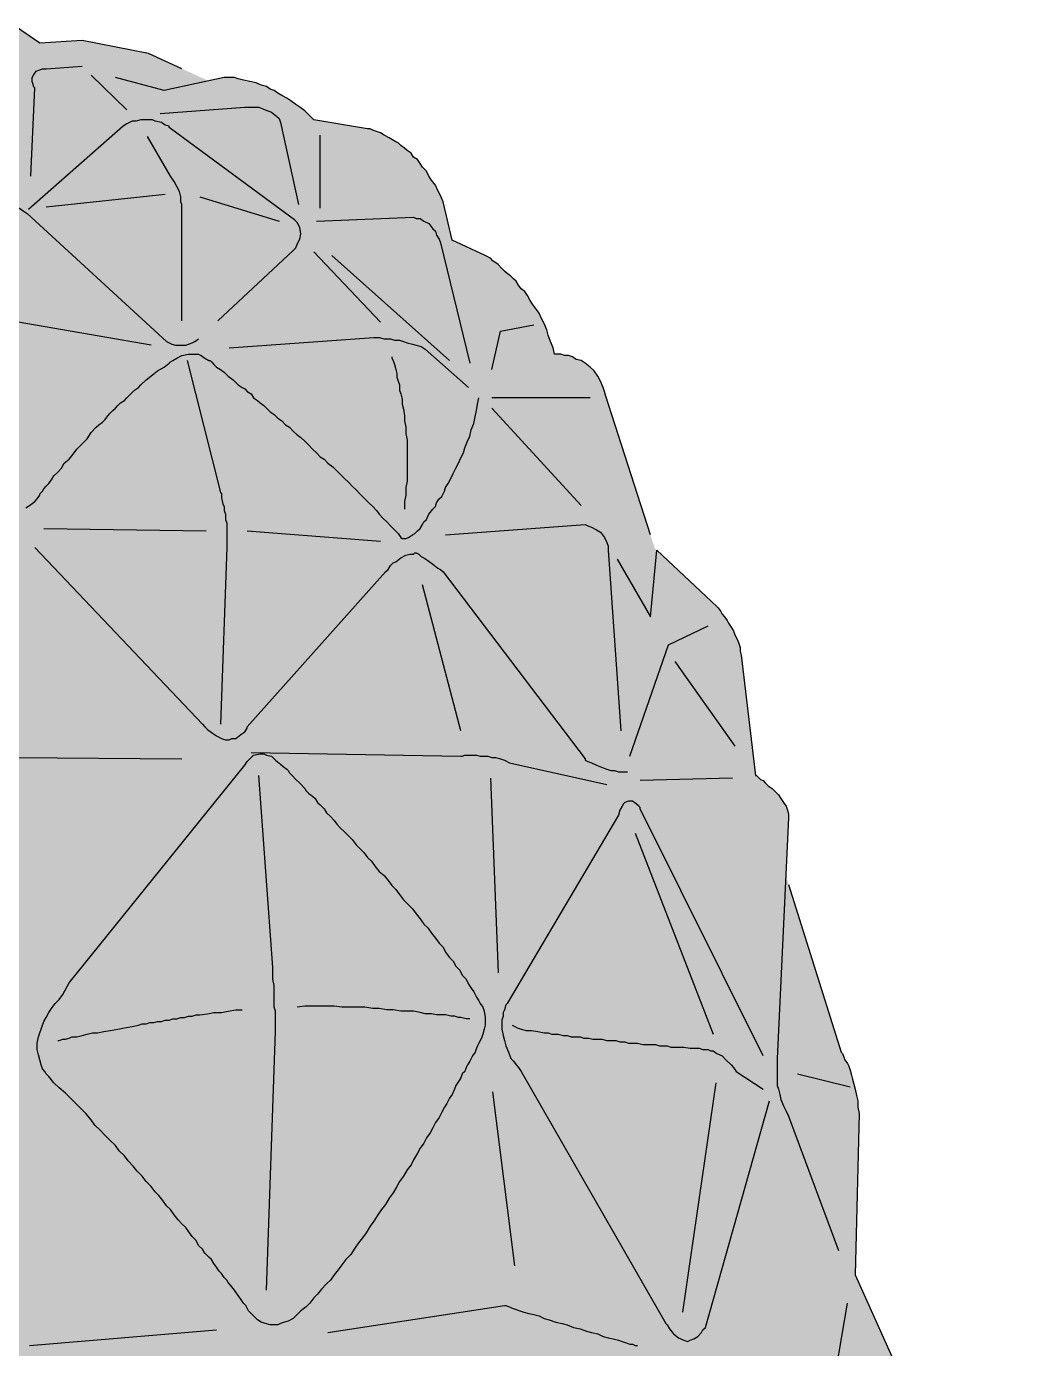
# Model space of a CAD drawing. Header units: millimetres. Extents: x -38686 to 870903, y -23218 to 232707.
# Drawn here: x 18605.7 to 18696.7, y 24639 to 24758.8 of the extents above; entities that cross this region are included whole.
import ezdxf

# ---------------------------------------------------------------- set-up
doc = ezdxf.new("R2010")
doc.units = ezdxf.units.MM
doc.header["$LTSCALE"] = 10
doc.layers.add('42 - Detail Hatch', color=7, linetype='Continuous')

msp = doc.modelspace()

# ---------------------------------------------------------------- hatches: boundary and pattern name
at = {"layer": '42 - Detail Hatch', "ltscale": 10}
h = msp.add_hatch(color=69, dxfattribs=at)
h.dxf.hatch_style = 1
h.paths.add_polyline_path([(18571.514, 24538.34), (18571.398, 24538.688), (18571.166, 24539.036), (18571.05, 24539.384), (18570.817, 24539.616), (18570.701, 24539.848), (18570.469, 24540.081), (18571.978, 24540.081), (18571.63, 24540.197), (18571.282, 24540.313), (18570.934, 24540.429), (18570.585, 24540.661), (18570.237, 24540.893), (18569.889, 24541.125), (18569.541, 24541.357), (18569.193, 24541.589), (18568.844, 24541.705), (18568.496, 24541.821), (18567.916, 24542.054), (18567.452, 24542.518), (18566.988, 24542.866), (18566.523, 24543.33), (18566.059, 24543.794), (18565.479, 24544.143), (18565.015, 24544.491), (18564.318, 24544.955), (18563.622, 24545.303), (18562.809, 24545.767), (18562.113, 24546.116), (18561.417, 24546.58), (18560.72, 24546.928), (18560.024, 24547.392), (18559.328, 24547.856), (18558.747, 24548.205), (18558.051, 24548.669), (18557.355, 24549.133), (18556.774, 24549.481), (18556.078, 24549.945), (18555.382, 24550.41), (18554.802, 24550.874), (18554.221, 24551.338), (18553.525, 24551.802), (18552.945, 24552.267), (18552.364, 24552.615), (18551.668, 24553.079), (18551.088, 24553.543), (18550.507, 24554.007), (18549.927, 24554.472), (18549.347, 24554.936), (18548.766, 24555.4), (18548.186, 24555.98), (18547.606, 24556.445), (18547.026, 24556.909), (18546.445, 24557.373), (18545.865, 24557.837), (18545.285, 24558.302), (18544.704, 24558.766), (18544.124, 24559.23), (18543.66, 24559.81), (18543.08, 24560.275), (18542.499, 24560.739), (18542.035, 24561.203), (18541.455, 24561.667), (18540.875, 24562.248), (18540.41, 24562.712), (18539.83, 24563.176), (18539.25, 24563.756), (18538.786, 24564.221), (18538.205, 24564.685), (18537.625, 24565.149), (18537.161, 24565.729), (18536.58, 24566.194), (18536.116, 24566.658), (18535.536, 24567.238), (18535.072, 24567.702), (18534.491, 24568.167), (18534.027, 24568.747), (18533.447, 24569.211), (18532.867, 24569.675), (18532.402, 24570.256), (18531.822, 24570.72), (18531.358, 24571.184), (18530.778, 24571.764), (18530.197, 24572.229), (18529.733, 24572.693), (18529.153, 24573.273), (18528.688, 24573.737), (18528.108, 24574.202), (18527.528, 24574.782), (18527.296, 24575.13), (18526.948, 24575.478), (18526.716, 24575.826), (18526.483, 24576.175), (18526.251, 24576.523), (18526.135, 24576.987), (18526.019, 24577.335), (18525.903, 24577.683), (18525.787, 24578.148), (18525.671, 24578.496), (18525.671, 24578.96), (18525.555, 24579.308), (18525.439, 24579.772), (18525.091, 24579.888), (18524.626, 24580.004), (18524.278, 24580.121), (18523.814, 24580.237), (18523.814, 24582.093), (18523.698, 24582.674), (18523.582, 24583.138), (18523.466, 24583.602), (18523.35, 24584.183), (18523.35, 24584.647), (18523.234, 24585.227), (18523.118, 24585.691), (18523.002, 24586.156), (18523.002, 24586.736), (18522.886, 24587.2), (18522.77, 24587.664), (18522.77, 24588.245), (18522.653, 24588.709), (18522.653, 24589.173), (18522.537, 24589.753), (18522.421, 24590.218), (18522.421, 24590.682), (18522.305, 24591.262), (18522.305, 24591.726), (18522.189, 24592.191), (18522.189, 24592.771), (18522.073, 24593.235), (18521.957, 24593.699), (18521.957, 24594.28), (18521.841, 24594.744), (18521.725, 24595.208), (18521.609, 24595.788), (18521.493, 24596.253), (18521.493, 24596.717), (18521.377, 24597.297), (18521.261, 24597.761), (18521.145, 24598.342), (18521.029, 24598.458), (18521.029, 24598.922), (18520.68, 24599.27), (18520.448, 24599.386), (18520.216, 24599.386), (18520.216, 24599.618), (18520.448, 24599.85), (18520.68, 24599.966), (18520.913, 24600.315), (18520.68, 24600.431), (18520.332, 24600.663), (18519.984, 24600.895), (18519.636, 24601.127), (18519.288, 24601.475), (18518.824, 24601.823), (18518.359, 24602.172), (18517.895, 24602.52), (18517.199, 24603.216), (18516.711, 24603.541), (18516.386, 24604.028), (18516.154, 24604.261), (18515.922, 24604.493), (18515.69, 24604.725), (18515.458, 24605.073), (18515.226, 24605.305), (18514.994, 24605.653), (18514.762, 24605.885), (18514.529, 24606.234), (18514.297, 24606.582), (18514.065, 24606.814), (18513.949, 24607.162), (18513.717, 24607.51), (18513.601, 24607.742), (18513.369, 24608.09), (18513.253, 24608.439), (18513.137, 24608.787), (18513.021, 24609.135), (18512.905, 24609.483), (18512.789, 24609.831), (18512.789, 24610.179), (18512.673, 24610.528), (18512.673, 24610.876), (18512.673, 24611.224), (18512.673, 24611.572), (18512.673, 24611.92), (18512.673, 24612.269), (18512.789, 24612.617), (18512.905, 24612.965), (18513.021, 24613.313), (18513.137, 24613.661), (18513.369, 24614.009), (18513.485, 24614.358), (18513.717, 24614.706), (18513.949, 24615.054), (18514.297, 24615.402), (18514.645, 24615.75), (18514.878, 24615.982), (18515.342, 24616.331), (18515.342, 24616.795), (18515.342, 24617.259), (18515.574, 24617.955), (18515.574, 24618.304), (18515.69, 24618.652), (18515.922, 24619), (18516.038, 24619.464), (18516.27, 24619.928), (18516.502, 24620.393), (18516.735, 24620.973), (18517.083, 24621.437), (18517.431, 24621.901), (18517.779, 24622.482), (18518.011, 24622.714), (18518.475, 24623.178), (18518.708, 24623.526), (18518.94, 24623.758), (18519.172, 24623.99), (18519.52, 24624.222), (18519.868, 24624.455), (18520.1, 24624.687), (18520.448, 24625.035), (18520.797, 24625.267), (18521.145, 24625.499), (18521.493, 24625.731), (18521.957, 24625.963), (18522.305, 24626.195), (18522.77, 24626.428), (18523.234, 24626.66), (18523.698, 24626.776), (18524.162, 24627.008), (18524.626, 24627.24), (18525.091, 24627.356), (18525.159, 24627.383), (18524.743, 24634.32), (18524.626, 24634.668), (18524.626, 24635.016), (18524.626, 24635.364), (18524.626, 24635.712), (18524.626, 24636.293), (18524.743, 24636.757), (18524.859, 24637.105), (18524.859, 24637.453), (18524.975, 24637.685), (18528.456, 24645.693), (18528.224, 24660.316), (18528.224, 24660.897), (18528.34, 24661.477), (18528.34, 24661.941), (18528.456, 24662.522), (18528.572, 24662.986), (18528.688, 24663.45), (18528.921, 24663.798), (18529.095, 24664.495), (18529.269, 24664.843), (18529.424, 24665.307), (18529.733, 24665.771), (18529.733, 24665.887), (18534.834, 24681.798), (18534.594, 24687.435), (18534.723, 24687.822), (18534.84, 24688.17), (18535.072, 24688.519), (18535.304, 24688.867), (18535.536, 24689.215), (18535.768, 24689.563), (18536.116, 24689.795), (18536.348, 24690.027), (18536.696, 24690.259), (18536.929, 24690.492), (18537.161, 24690.608), (18537.64, 24691.087), (18538.902, 24701.865), (18538.902, 24702.213), (18539.018, 24702.562), (18539.25, 24703.258), (18539.366, 24703.722), (18539.598, 24704.07), (18539.83, 24704.418), (18539.946, 24704.767), (18540.178, 24704.999), (18540.41, 24705.347), (18540.642, 24705.579), (18540.875, 24706.043), (18541.107, 24706.275), (18546.752, 24711.56), (18551.32, 24725.786), (18551.32, 24726.121), (18551.668, 24726.702), (18551.9, 24727.166), (18552.248, 24727.63), (18552.596, 24727.978), (18553.339, 24728.535), (18553.757, 24728.675), (18554.453, 24729.023), (18554.918, 24729.023), (18555.15, 24729.139), (18555.846, 24729.139), (18555.962, 24729.719), (18556.194, 24730.299), (18556.31, 24730.88), (18556.542, 24731.344), (18556.774, 24731.924), (18557.007, 24732.388), (18557.239, 24732.853), (18557.471, 24733.201), (18557.703, 24733.665), (18558.051, 24734.013), (18558.399, 24734.71), (18558.747, 24735.058), (18559.096, 24735.406), (18559.328, 24735.754), (18559.56, 24735.986), (18559.792, 24736.218), (18560.024, 24736.45), (18560.256, 24736.683), (18560.488, 24736.915), (18560.953, 24737.263), (18561.301, 24737.611), (18561.649, 24737.843), (18561.881, 24737.959), (18561.997, 24738.075), (18562.113, 24738.075), (18565.131, 24739.468), (18565.943, 24742.95), (18566.175, 24743.53), (18566.407, 24743.994), (18566.639, 24744.458), (18566.872, 24744.923), (18567.22, 24745.271), (18567.568, 24745.967), (18568.032, 24746.431), (18568.264, 24746.78), (18568.612, 24747.012), (18568.844, 24747.36), (18569.193, 24747.592), (18569.425, 24747.824), (18569.657, 24748.056), (18570.005, 24748.288), (18570.237, 24748.404), (18570.701, 24748.753), (18571.166, 24748.985), (18571.63, 24749.217), (18572.326, 24749.449), (18572.558, 24749.565), (18572.674, 24749.565), (18577.665, 24750.377), (18578.013, 24750.842), (18578.477, 24751.19), (18578.942, 24751.538), (18579.29, 24751.77), (18579.754, 24752.118), (18580.102, 24752.35), (18580.45, 24752.582), (18580.915, 24752.815), (18581.263, 24753.047), (18581.611, 24753.163), (18581.959, 24753.395), (18582.307, 24753.511), (18582.539, 24753.627), (18582.887, 24753.743), (18583.468, 24753.859), (18583.932, 24753.975), (18584.396, 24754.091), (18584.86, 24754.207), (18585.209, 24754.207), (18585.441, 24754.207), (18585.673, 24754.207), (18585.789, 24754.207), (18587.206, 24753.906), (18592.636, 24756.412), (18598.671, 24757.573), (18602.385, 24757.341), (18604.706, 24758.85), (18606.911, 24757.341), (18610.741, 24757.573), (18616.776, 24756.412), (18622.207, 24753.906), (18623.624, 24754.207), (18623.972, 24754.207), (18624.204, 24754.207), (18624.552, 24754.207), (18624.9, 24754.091), (18625.365, 24753.975), (18625.945, 24753.859), (18626.525, 24753.743), (18626.757, 24753.627), (18627.106, 24753.511), (18627.454, 24753.395), (18627.802, 24753.163), (18628.15, 24753.047), (18628.498, 24752.815), (18628.846, 24752.582), (18629.311, 24752.35), (18629.659, 24752.118), (18630.123, 24751.77), (18630.471, 24751.538), (18630.935, 24751.19), (18631.284, 24750.842), (18631.748, 24750.377), (18636.622, 24749.565), (18636.854, 24749.565), (18637.087, 24749.449), (18637.435, 24749.333), (18637.783, 24749.217), (18638.131, 24748.985), (18638.595, 24748.753), (18639.176, 24748.404), (18639.408, 24748.288), (18639.64, 24748.056), (18639.988, 24747.824), (18640.22, 24747.592), (18640.568, 24747.36), (18640.8, 24747.012), (18641.149, 24746.78), (18641.381, 24746.431), (18641.613, 24746.083), (18641.961, 24745.735), (18642.193, 24745.271), (18642.425, 24744.923), (18642.773, 24744.458), (18643.005, 24743.994), (18643.238, 24743.53), (18643.47, 24742.95), (18644.282, 24739.468), (18647.3, 24738.075), (18647.532, 24737.959), (18647.764, 24737.843), (18647.996, 24737.611), (18648.46, 24737.263), (18648.808, 24736.915), (18649.273, 24736.45), (18649.621, 24736.218), (18649.853, 24735.986), (18650.085, 24735.754), (18650.317, 24735.406), (18650.549, 24735.058), (18650.897, 24734.826), (18651.13, 24734.477), (18651.362, 24734.013), (18651.594, 24733.665), (18652.116, 24732.969), (18652.406, 24732.388), (18652.638, 24731.924), (18652.87, 24731.344), (18652.986, 24730.88), (18653.219, 24730.299), (18653.451, 24729.719), (18653.567, 24729.139), (18653.915, 24729.139), (18654.147, 24729.139), (18654.495, 24729.023), (18654.843, 24729.023), (18655.192, 24728.907), (18655.54, 24728.675), (18656.004, 24728.558), (18656.352, 24728.326), (18656.816, 24727.978), (18657.165, 24727.63), (18657.513, 24727.166), (18657.745, 24726.702), (18657.977, 24726.121), (18658.093, 24725.773), (18658.209, 24725.425), (18662.661, 24711.56), (18668.409, 24706.179), (18668.654, 24705.811), (18668.77, 24705.579), (18669.002, 24705.347), (18669.235, 24704.999), (18669.351, 24704.767), (18669.583, 24704.418), (18669.815, 24704.07), (18669.931, 24703.722), (18670.163, 24703.258), (18670.279, 24702.91), (18670.395, 24702.562), (18670.395, 24702.213), (18670.511, 24701.865), (18671.772, 24691.087), (18672.252, 24690.608), (18672.484, 24690.492), (18672.948, 24690.027), (18673.297, 24689.795), (18673.529, 24689.563), (18673.877, 24689.215), (18674.109, 24688.867), (18674.341, 24688.519), (18674.573, 24688.17), (18674.689, 24687.822), (18674.805, 24687.474), (18674.805, 24687.126), (18674.555, 24681.891), (18679.564, 24665.887), (18679.68, 24665.771), (18679.796, 24665.423), (18679.912, 24665.191), (18680.221, 24664.727), (18680.376, 24664.262), (18680.492, 24663.798), (18680.608, 24663.45), (18680.724, 24662.986), (18680.84, 24662.522), (18680.956, 24661.941), (18681.072, 24661.477), (18681.072, 24660.897), (18681.188, 24660.316), (18680.84, 24645.693), (18684.438, 24637.685), (18684.438, 24637.453), (18684.554, 24637.105), (18684.67, 24636.757), (18684.67, 24636.293), (18684.786, 24635.712), (18684.786, 24635.364), (18684.786, 24635.016), (18684.67, 24634.668), (18684.67, 24634.32), (18684.12, 24627.437), (18684.322, 24627.356), (18684.786, 24627.24), (18685.251, 24627.008), (18685.715, 24626.776), (18686.179, 24626.66), (18686.643, 24626.428), (18687.107, 24626.195), (18687.456, 24625.963), (18687.804, 24625.731), (18688.268, 24625.499), (18688.616, 24625.267), (18688.964, 24625.035), (18689.196, 24624.687), (18689.545, 24624.455), (18689.893, 24624.222), (18690.125, 24623.99), (18690.612, 24623.665), (18690.937, 24623.178), (18691.169, 24622.946), (18691.402, 24622.714), (18691.634, 24622.482), (18691.982, 24621.901), (18692.33, 24621.437), (18692.678, 24620.973), (18692.91, 24620.393), (18693.142, 24619.928), (18693.375, 24619.464), (18693.491, 24619), (18693.607, 24618.652), (18693.723, 24618.304), (18693.839, 24617.839), (18693.955, 24617.607), (18693.955, 24617.259), (18694.071, 24616.795), (18694.071, 24616.331), (18694.419, 24615.982), (18694.767, 24615.75), (18695.115, 24615.402), (18695.348, 24615.054), (18695.696, 24614.706), (18695.812, 24614.358), (18696.044, 24614.009), (18696.276, 24613.661), (18696.392, 24613.313), (18696.508, 24612.965), (18696.624, 24612.617), (18696.624, 24612.269), (18696.74, 24611.92), (18696.74, 24611.572), (18696.74, 24611.224), (18696.74, 24610.876), (18696.74, 24610.528), (18696.508, 24609.831), (18696.508, 24609.483), (18696.392, 24609.135), (18696.276, 24608.787), (18696.16, 24608.439), (18695.928, 24608.09), (18695.773, 24607.626), (18695.464, 24607.162), (18695.231, 24606.814), (18695.115, 24606.582), (18694.883, 24606.234), (18694.651, 24605.885), (18694.419, 24605.653), (18694.187, 24605.305), (18693.955, 24605.073), (18693.723, 24604.725), (18693.491, 24604.493), (18693.259, 24604.261), (18693.026, 24604.028), (18692.678, 24603.68), (18692.446, 24603.448), (18692.214, 24603.216), (18691.982, 24602.984), (18691.518, 24602.52), (18691.053, 24602.172), (18690.589, 24601.823), (18690.125, 24601.475), (18689.777, 24601.127), (18689.429, 24600.895), (18689.08, 24600.663), (18688.848, 24600.547), (18688.547, 24600.245), (18688.732, 24599.966), (18689.196, 24599.734), (18689.196, 24599.386), (18688.964, 24599.386), (18688.732, 24599.27), (18688.384, 24598.922), (18688.268, 24598.458), (18688.268, 24598.342), (18688.152, 24597.761), (18688.036, 24597.297), (18687.92, 24596.717), (18687.804, 24596.253), (18687.688, 24595.788), (18687.688, 24595.208), (18687.572, 24594.744), (18687.456, 24594.28), (18687.34, 24593.699), (18687.34, 24593.235), (18687.223, 24592.771), (18687.223, 24592.191), (18687.107, 24591.726), (18686.991, 24591.262), (18686.991, 24590.682), (18686.875, 24590.218), (18686.875, 24589.753), (18686.759, 24589.173), (18686.759, 24588.709), (18686.643, 24588.245), (18686.527, 24587.664), (18686.527, 24587.2), (18686.411, 24586.736), (18686.295, 24586.156), (18686.295, 24585.691), (18686.179, 24585.227), (18686.063, 24584.647), (18685.947, 24584.183), (18685.831, 24583.602), (18685.715, 24583.138), (18685.599, 24582.674), (18685.483, 24582.093), (18685.483, 24580.237), (18685.134, 24580.121), (18684.67, 24580.004), (18684.322, 24579.888), (18683.858, 24579.772), (18683.858, 24579.308), (18683.742, 24578.96), (18683.742, 24578.496), (18683.626, 24578.148), (18683.51, 24577.683), (18683.394, 24577.335), (18683.278, 24576.987), (18683.045, 24576.523), (18682.929, 24576.175), (18682.697, 24575.826), (18682.465, 24575.478), (18682.117, 24575.13), (18681.769, 24574.782), (18681.305, 24574.202), (18680.724, 24573.737), (18680.144, 24573.273), (18679.68, 24572.693), (18679.099, 24572.229), (18678.635, 24571.764), (18678.055, 24571.184), (18677.591, 24570.72), (18677.01, 24570.256), (18676.43, 24569.675), (18675.966, 24569.211), (18675.386, 24568.747), (18674.921, 24568.167), (18674.341, 24567.702), (18673.877, 24567.238), (18673.297, 24566.658), (18672.716, 24566.194), (18672.252, 24565.729), (18671.672, 24565.149), (18671.208, 24564.685), (18670.627, 24564.221), (18670.047, 24563.756), (18669.583, 24563.176), (18669.002, 24562.712), (18668.538, 24562.248), (18667.958, 24561.667), (18667.378, 24561.203), (18666.913, 24560.739), (18666.333, 24560.275), (18665.753, 24559.81), (18665.173, 24559.23), (18664.592, 24558.766), (18664.128, 24558.302), (18663.548, 24557.837), (18662.967, 24557.373), (18662.387, 24556.909), (18661.807, 24556.445), (18661.227, 24555.98), (18660.646, 24555.4), (18660.066, 24554.936), (18659.486, 24554.472), (18658.905, 24554.007), (18658.325, 24553.543), (18657.629, 24553.079), (18657.048, 24552.615), (18656.468, 24552.267), (18655.888, 24551.802), (18655.192, 24551.338), (18654.611, 24550.874), (18653.915, 24550.41), (18653.335, 24549.945), (18652.638, 24549.481), (18652.058, 24549.133), (18651.362, 24548.669), (18650.665, 24548.205), (18649.969, 24547.856), (18649.273, 24547.392), (18648.576, 24546.928), (18647.996, 24546.58), (18647.184, 24546.116), (18646.487, 24545.767), (18645.791, 24545.303), (18645.094, 24544.955), (18644.398, 24544.491), (18643.818, 24544.143), (18643.354, 24543.794), (18642.889, 24543.33), (18642.425, 24542.866), (18641.961, 24542.518), (18641.381, 24542.054), (18640.8, 24541.821), (18640.568, 24541.705), (18640.22, 24541.589), (18639.872, 24541.357), (18639.524, 24541.125), (18639.176, 24540.893), (18638.827, 24540.661), (18638.479, 24540.429), (18638.131, 24540.313), (18637.435, 24540.081), (18641.032, 24540.081), (18640.8, 24539.848), (18640.568, 24539.732), (18640.452, 24539.5), (18640.22, 24539.152), (18639.988, 24538.804), (18639.988, 24538.456), (18639.988, 24537.806), (18640.104, 24537.759), (18639.64, 24537.875), (18639.059, 24538.108), (18638.363, 24538.224), (18637.783, 24538.224), (18637.203, 24538.34), (18573.603, 24538.34), (18573.023, 24538.224), (18572.326, 24538.224), (18571.514, 24538.061)])
h.paths.add_polyline_path([(18630.935, 24515.012), (18631.168, 24515.941), (18631.4, 24516.869), (18631.748, 24517.797), (18632.096, 24518.726), (18632.444, 24519.654), (18632.908, 24519.654), (18633.257, 24519.77), (18633.605, 24519.77), (18633.953, 24520.003), (18634.301, 24520.119), (18634.649, 24520.351), (18634.881, 24520.583), (18635.23, 24520.815), (18635.462, 24521.047), (18635.694, 24521.395), (18635.926, 24521.627), (18636.158, 24522.324), (18636.274, 24522.788), (18636.274, 24523.136), (18636.39, 24523.484), (18636.274, 24523.949), (18636.274, 24524.297), (18636.158, 24524.645), (18635.926, 24525.341), (18635.694, 24525.689), (18635.462, 24525.922), (18635.23, 24526.27), (18634.881, 24526.502), (18634.649, 24526.734), (18634.301, 24526.966), (18633.953, 24527.082), (18633.257, 24527.314), (18632.908, 24527.314), (18632.444, 24527.43), (18637.203, 24527.43), (18637.783, 24527.43), (18638.363, 24527.43), (18639.059, 24527.546), (18639.64, 24527.778), (18640.104, 24528.011), (18640.684, 24528.243), (18641.149, 24528.591), (18641.613, 24528.939), (18641.961, 24529.287), (18642.309, 24529.635), (18642.657, 24530.1), (18642.889, 24530.68), (18643.122, 24531.144), (18643.238, 24531.724), (18643.354, 24532.305), (18643.354, 24532.885), (18643.354, 24533.465), (18643.238, 24534.162), (18643.122, 24534.626), (18642.889, 24535.206), (18642.657, 24535.67), (18642.309, 24536.135), (18641.961, 24536.483), (18641.613, 24536.831), (18641.149, 24537.179), (18640.684, 24537.527), (18640.104, 24537.759), (18639.64, 24537.875), (18639.059, 24538.108), (18638.363, 24538.224), (18637.783, 24538.224), (18637.203, 24538.34), (18573.603, 24538.34), (18573.023, 24538.224), (18572.326, 24538.224), (18571.166, 24537.992), (18570.701, 24537.759), (18570.121, 24537.527), (18569.657, 24537.295), (18569.193, 24536.947), (18568.844, 24536.599), (18568.496, 24536.135), (18568.148, 24535.786), (18567.916, 24535.322), (18567.684, 24534.742), (18567.568, 24534.278), (18567.452, 24533.697), (18567.336, 24533.001), (18567.452, 24532.421), (18567.568, 24531.84), (18567.684, 24531.26), (18567.916, 24530.796), (18568.148, 24530.216), (18568.496, 24529.751), (18568.844, 24529.403), (18569.193, 24528.939), (18569.657, 24528.591), (18570.121, 24528.243), (18570.701, 24528.011), (18571.166, 24527.778), (18571.746, 24527.662), (18572.326, 24527.43), (18573.023, 24527.43), (18573.603, 24527.43), (18579.406, 24527.43), (18579.058, 24527.314), (18578.593, 24527.314), (18578.245, 24527.198), (18577.549, 24526.966), (18577.201, 24526.734), (18576.969, 24526.502), (18576.62, 24526.27), (18576.388, 24525.922), (18576.156, 24525.689), (18576.04, 24525.341), (18575.808, 24524.993), (18575.576, 24524.297), (18575.576, 24523.949), (18575.576, 24523.484), (18575.576, 24522.788), (18575.692, 24522.324), (18575.808, 24521.976), (18576.04, 24521.627), (18576.156, 24521.395), (18576.388, 24521.047), (18576.62, 24520.815), (18576.969, 24520.583), (18577.201, 24520.351), (18577.549, 24520.119), (18577.897, 24520.003), (18578.245, 24519.77), (18578.318, 24519.77), (18578.709, 24518.726), (18579.058, 24517.797), (18579.29, 24516.869), (18579.638, 24515.941), (18579.87, 24515.012), (18580.102, 24514.2), (18580.334, 24513.271), (18580.45, 24512.459), (18580.566, 24511.646), (18580.682, 24510.834), (18580.798, 24510.022), (18580.798, 24509.209), (18580.798, 24508.513), (18580.798, 24507.7), (18580.798, 24507.004), (18580.798, 24506.192), (18580.682, 24505.495), (18580.682, 24504.799), (18580.566, 24504.103), (18580.45, 24503.522), (18580.218, 24502.826), (18580.102, 24502.13), (18579.986, 24501.549), (18579.754, 24500.969), (18579.522, 24500.389), (18579.406, 24499.808), (18579.174, 24499.228), (18578.942, 24498.648), (18578.577, 24497.736), (18578.129, 24497.139), (18577.764, 24496.227), (18577.317, 24495.63), (18577.085, 24495.166), (18576.736, 24494.818), (18576.504, 24494.354), (18576.156, 24494.006), (18575.808, 24493.309), (18575.344, 24492.845), (18575.112, 24492.497), (18574.763, 24492.149), (18574.531, 24491.917), (18574.183, 24491.568), (18573.719, 24491.104), (18573.487, 24490.756), (18573.139, 24490.524), (18572.907, 24490.292), (18572.558, 24489.944), (18572.094, 24489.595), (18571.746, 24489.363), (18571.514, 24489.131), (18571.282, 24489.015), (18571.166, 24488.899), (18571.166, 24483.212), (18565.595, 24483.212), (18565.595, 24474.856), (18563.97, 24474.856), (18563.39, 24474.856), (18562.809, 24474.856), (18562.345, 24474.74), (18561.765, 24474.624), (18561.301, 24474.508), (18560.837, 24474.392), (18560.372, 24474.276), (18559.792, 24474.044), (18559.328, 24473.812), (18558.98, 24473.579), (18558.515, 24473.347), (18558.051, 24473.115), (18557.703, 24472.767), (18557.239, 24472.419), (18556.891, 24472.187), (18556.542, 24471.839), (18556.194, 24471.374), (18555.846, 24471.026), (18555.498, 24470.678), (18555.266, 24470.214), (18554.918, 24469.866), (18554.685, 24469.401), (18554.453, 24468.937), (18554.221, 24468.473), (18554.105, 24468.009), (18553.873, 24467.544), (18553.757, 24466.964), (18553.641, 24466.5), (18553.525, 24465.92), (18553.525, 24465.455), (18553.409, 24464.875), (18553.409, 24464.411), (18553.409, 24463.831), (18553.525, 24463.25), (18553.525, 24462.786), (18553.641, 24462.206), (18553.757, 24461.742), (18553.873, 24461.277), (18554.105, 24460.813), (18554.221, 24460.233), (18554.453, 24459.769), (18554.685, 24459.304), (18554.918, 24458.956), (18555.266, 24458.492), (18555.498, 24458.028), (18555.846, 24457.679), (18556.194, 24457.331), (18556.542, 24456.983), (18556.891, 24456.635), (18557.239, 24456.287), (18557.703, 24455.939), (18558.051, 24455.707), (18558.515, 24455.358), (18558.98, 24455.126), (18559.328, 24454.894), (18559.792, 24454.662), (18560.372, 24454.546), (18560.837, 24454.314), (18561.301, 24454.198), (18561.765, 24454.082), (18562.345, 24453.966), (18562.809, 24453.966), (18563.39, 24453.85), (18563.97, 24453.85), (18646.835, 24453.85), (18647.416, 24453.85), (18647.88, 24453.966), (18648.46, 24453.966), (18648.924, 24454.082), (18649.505, 24454.198), (18649.969, 24454.314), (18650.433, 24454.546), (18650.897, 24454.662), (18651.362, 24454.894), (18651.826, 24455.126), (18652.29, 24455.358), (18652.754, 24455.707), (18653.102, 24455.939), (18653.567, 24456.287), (18653.915, 24456.635), (18654.263, 24456.983), (18654.611, 24457.331), (18654.959, 24457.679), (18655.308, 24458.028), (18655.54, 24458.492), (18655.888, 24458.956), (18656.12, 24459.304), (18656.352, 24459.769), (18656.468, 24460.233), (18656.7, 24460.813), (18656.932, 24461.277), (18657.048, 24461.742), (18657.165, 24462.206), (18657.281, 24462.786), (18657.281, 24463.25), (18657.281, 24463.831), (18657.397, 24464.411), (18657.281, 24464.875), (18657.281, 24465.455), (18657.281, 24465.92), (18657.165, 24466.5), (18657.048, 24466.964), (18656.932, 24467.544), (18656.7, 24468.009), (18656.468, 24468.473), (18656.352, 24468.937), (18656.12, 24469.401), (18655.888, 24469.866), (18655.54, 24470.214), (18655.308, 24470.678), (18654.959, 24471.026), (18654.611, 24471.374), (18654.263, 24471.839), (18653.915, 24472.187), (18653.567, 24472.419), (18653.102, 24472.767), (18652.754, 24473.115), (18652.29, 24473.347), (18651.826, 24473.579), (18651.362, 24473.812), (18650.897, 24474.044), (18650.433, 24474.276), (18649.969, 24474.392), (18649.505, 24474.508), (18648.924, 24474.624), (18648.46, 24474.74), (18647.88, 24474.856), (18647.416, 24474.856), (18646.835, 24474.856), (18645.211, 24474.856), (18645.211, 24483.212), (18639.64, 24483.212), (18639.64, 24488.899), (18639.524, 24489.015), (18639.292, 24489.131), (18639.059, 24489.363), (18638.711, 24489.595), (18638.247, 24489.944), (18637.783, 24490.292), (18637.551, 24490.524), (18637.319, 24490.756), (18637.087, 24491.104), (18636.854, 24491.336), (18636.506, 24491.568), (18636.274, 24491.917), (18636.042, 24492.149), (18635.694, 24492.497), (18635.462, 24492.845), (18635.114, 24493.193), (18634.881, 24493.541), (18634.533, 24494.006), (18634.301, 24494.354), (18633.953, 24494.818), (18633.721, 24495.166), (18633.373, 24495.63), (18633.141, 24496.095), (18632.908, 24496.559), (18632.56, 24497.139), (18632.328, 24497.603), (18632.096, 24498.068), (18631.864, 24498.648), (18631.632, 24499.228), (18631.4, 24499.808), (18631.168, 24500.389), (18631.052, 24500.969), (18630.819, 24501.549), (18630.703, 24502.13), (18630.471, 24502.826), (18630.355, 24503.522), (18630.239, 24504.103), (18630.123, 24504.799), (18630.123, 24505.495), (18630.007, 24506.192), (18630.007, 24507.004), (18630.007, 24507.7), (18630.007, 24508.513), (18630.007, 24509.209), (18630.007, 24510.022), (18630.123, 24510.834), (18630.239, 24511.646), (18630.355, 24512.459), (18630.471, 24513.271), (18630.703, 24514.2)])

# ---------------------------------------------------------------- linework, layer by layer
at = {"color": 9, "linetype": 'Continuous'}
for points in [[(18619.794, 24755.02), (18616.776, 24756.412), (18610.741, 24757.573), (18606.911, 24757.341), (18604.706, 24758.85)], [(18662.271, 24712.775), (18658.209, 24725.425), (18658.093, 24725.773), (18657.977, 24726.121), (18657.745, 24726.702), (18657.513, 24727.166), (18657.165, 24727.63), (18656.816, 24727.978), (18656.352, 24728.326), (18656.004, 24728.558), (18655.54, 24728.675), (18655.192, 24728.907), (18654.843, 24729.023), (18654.495, 24729.023), (18654.147, 24729.139), (18653.915, 24729.139), (18653.683, 24729.139), (18653.567, 24729.139), (18653.451, 24729.719), (18653.219, 24730.299), (18652.986, 24730.88), (18652.87, 24731.344), (18652.638, 24731.924), (18652.406, 24732.388), (18652.174, 24732.853), (18651.942, 24733.201), (18651.594, 24733.665), (18651.362, 24734.013), (18651.13, 24734.477), (18650.897, 24734.826), (18650.549, 24735.058), (18650.317, 24735.406), (18650.085, 24735.754), (18649.853, 24735.986), (18649.621, 24736.218), (18649.273, 24736.45), (18649.04, 24736.683), (18648.808, 24736.915), (18648.46, 24737.263), (18647.996, 24737.611), (18647.764, 24737.843), (18647.532, 24737.959), (18647.3, 24738.075), (18647.3, 24738.075), (18644.282, 24739.468), (18643.47, 24742.95), (18643.238, 24743.53), (18643.005, 24743.994), (18642.773, 24744.458), (18642.425, 24744.923), (18642.193, 24745.271), (18641.961, 24745.735), (18641.613, 24746.083), (18641.381, 24746.431), (18641.149, 24746.78), (18640.8, 24747.012), (18640.568, 24747.36), (18640.22, 24747.592), (18639.988, 24747.824), (18639.64, 24748.056), (18639.408, 24748.288), (18639.176, 24748.404), (18638.595, 24748.753), (18638.131, 24748.985), (18637.783, 24749.217), (18637.435, 24749.333), (18637.087, 24749.449), (18636.854, 24749.565), (18636.622, 24749.565), (18631.748, 24750.377), (18631.284, 24750.842), (18630.935, 24751.19), (18630.471, 24751.538), (18630.123, 24751.77), (18629.659, 24752.118), (18629.311, 24752.35), (18628.846, 24752.582), (18628.498, 24752.815), (18628.15, 24753.047), (18627.802, 24753.163), (18627.454, 24753.395), (18627.106, 24753.511), (18626.757, 24753.627), (18626.525, 24753.743), (18625.945, 24753.859), (18625.365, 24753.975), (18624.9, 24754.091), (18624.552, 24754.207), (18624.204, 24754.207), (18623.972, 24754.207), (18623.74, 24754.207), (18623.624, 24754.207), (18618.169, 24753.047), (18613.759, 24754.207)], [(18659.254, 24710.57), (18662.271, 24705.347), (18662.851, 24711.382), (18668.306, 24706.275), (18668.422, 24706.159), (18668.654, 24705.811), (18668.77, 24705.579), (18669.002, 24705.347), (18669.235, 24704.999), (18669.351, 24704.767), (18669.583, 24704.418), (18669.815, 24704.07), (18669.931, 24703.722), (18670.163, 24703.258), (18670.279, 24702.91), (18670.395, 24702.562), (18670.395, 24702.213), (18670.511, 24701.865), (18671.788, 24690.956), (18671.904, 24690.956), (18672.252, 24690.608), (18672.484, 24690.492), (18672.716, 24690.259), (18672.948, 24690.027), (18673.297, 24689.795), (18673.529, 24689.563), (18673.877, 24689.215), (18674.109, 24688.867), (18674.341, 24688.519), (18674.573, 24688.17), (18674.689, 24687.822), (18674.805, 24687.474), (18674.805, 24687.126), (18673.761, 24665.307), (18673.761, 24665.191), (18673.761, 24664.843), (18673.761, 24664.379), (18673.761, 24664.03), (18673.761, 24663.682), (18673.761, 24663.334), (18673.761, 24662.87), (18673.877, 24662.522), (18673.993, 24662.057), (18674.109, 24661.593), (18674.341, 24661.013), (18674.573, 24660.549), (18674.805, 24660.084), (18679.332, 24647.898)], [(18674.805, 24681.091), (18679.564, 24665.887), (18679.68, 24665.771), (18679.796, 24665.423), (18679.912, 24665.191), (18680.144, 24664.843), (18680.26, 24664.611), (18680.376, 24664.262), (18680.492, 24663.798), (18680.608, 24663.45), (18680.724, 24662.986), (18680.84, 24662.522), (18680.956, 24661.941), (18681.072, 24661.477), (18681.072, 24660.897), (18681.188, 24660.316), (18680.84, 24645.693), (18684.438, 24637.685)]]:
    msp.add_lwpolyline(points, dxfattribs=at)
at = {"color": 250, "linetype": 'Continuous'}
for points in [[(18606.099, 24745.271), (18606.447, 24753.279), (18606.331, 24753.395), (18606.331, 24753.511), (18606.215, 24753.859), (18606.215, 24754.207), (18606.331, 24754.439), (18606.563, 24754.788), (18606.911, 24754.904), (18607.144, 24755.02), (18607.492, 24755.02), (18610.741, 24755.252)], [(18614.803, 24751.306), (18611.554, 24754.439)], [(18617.821, 24750.958), (18625.481, 24751.538), (18625.597, 24751.538), (18625.829, 24751.538), (18626.293, 24751.538), (18626.757, 24751.538), (18627.338, 24751.306), (18627.918, 24751.074), (18628.382, 24750.726), (18628.614, 24750.493), (18628.73, 24750.145), (18630.355, 24742.718)], [(18623.044, 24732.156), (18629.891, 24738.539), (18629.891, 24738.539), (18630.123, 24738.772), (18630.239, 24739.12), (18630.471, 24739.584), (18630.587, 24740.048), (18630.471, 24740.629), (18630.239, 24741.093), (18630.007, 24741.325), (18629.659, 24741.557), (18618.633, 24749.681), (18618.633, 24749.797), (18618.285, 24749.913), (18617.937, 24750.145), (18617.357, 24750.261), (18617.125, 24750.377), (18616.776, 24750.377), (18616.428, 24750.377), (18616.08, 24750.377), (18615.616, 24750.261), (18615.268, 24750.261), (18614.803, 24750.029), (18614.455, 24749.797), (18605.867, 24742.253)], [(18619.794, 24732.156), (18619.794, 24742.369), (18619.794, 24742.485), (18619.794, 24742.718), (18619.678, 24742.95), (18619.678, 24743.414), (18619.562, 24743.878), (18619.33, 24744.342), (18619.098, 24744.807), (18618.749, 24745.271), (18616.66, 24748.869)], [(18632.328, 24742.369), (18632.328, 24748.985)], [(18607.492, 24742.485), (18618.285, 24743.646)], [(18604.358, 24742.369), (18604.706, 24742.485), (18605.055, 24742.369), (18605.403, 24742.137), (18605.751, 24741.905), (18618.401, 24730.299), (18618.401, 24730.299), (18618.633, 24730.183), (18618.865, 24730.067), (18619.214, 24729.951), (18619.678, 24729.951), (18620.142, 24729.951), (18620.722, 24730.183), (18620.954, 24730.299), (18621.303, 24730.531)], [(18621.419, 24743.414), (18628.614, 24741.209)], [(18631.98, 24741.209), (18640.8, 24741.557), (18640.8, 24741.557), (18641.032, 24741.441), (18641.381, 24741.441), (18641.729, 24741.209), (18642.193, 24740.977), (18642.541, 24740.512), (18642.773, 24740.28), (18642.889, 24739.932), (18643.122, 24739.584), (18643.238, 24739.236), (18645.907, 24728.326)], [(18637.783, 24732.04), (18631.748, 24738.423)], [(18633.373, 24738.075), (18644.05, 24728.558)], [(18617.009, 24729.951), (18604.938, 24732.04)], [(18647.88, 24727.746), (18648.692, 24731.228), (18651.71, 24731.808)], [(18624.088, 24729.719), (18637.203, 24730.648), (18637.319, 24730.648), (18637.667, 24730.648), (18638.131, 24730.531), (18638.479, 24730.531), (18638.711, 24730.531), (18639.059, 24730.415), (18639.524, 24730.415), (18639.872, 24730.299), (18640.22, 24730.183), (18640.684, 24730.067), (18641.032, 24729.951), (18641.497, 24729.835), (18641.845, 24729.603), (18645.791, 24726.121)], [(18605.635, 24715.212), (18605.983, 24715.444), (18606.447, 24715.792), (18606.679, 24716.024), (18606.911, 24716.372), (18606.911, 24716.488), (18607.144, 24716.721), (18607.26, 24716.953), (18607.492, 24717.185), (18607.724, 24717.417), (18607.956, 24717.765), (18608.188, 24718.113), (18608.536, 24718.461), (18608.884, 24718.81), (18609.117, 24719.274), (18609.581, 24719.622), (18609.929, 24720.086), (18610.277, 24720.55), (18610.741, 24721.015), (18611.206, 24721.479), (18611.554, 24722.059), (18612.018, 24722.523), (18612.25, 24722.756), (18612.598, 24722.988), (18612.83, 24723.22), (18613.063, 24723.568), (18613.295, 24723.8), (18613.527, 24724.032), (18613.759, 24724.264), (18613.991, 24724.496), (18614.223, 24724.729), (18614.571, 24724.961), (18614.803, 24725.193), (18615.036, 24725.425), (18615.268, 24725.657), (18615.5, 24725.889), (18615.848, 24726.121), (18616.08, 24726.353), (18616.544, 24726.818), (18617.125, 24727.282), (18617.589, 24727.63), (18618.169, 24727.978), (18618.633, 24728.326), (18618.749, 24728.442), (18618.981, 24728.558), (18619.33, 24728.791), (18619.794, 24729.023), (18620.374, 24729.139), (18620.954, 24729.139), (18621.303, 24729.139), (18621.535, 24729.023), (18621.883, 24728.791), (18622.231, 24728.558), (18622.347, 24728.558), (18622.463, 24728.442), (18622.695, 24728.21), (18622.927, 24727.978), (18623.276, 24727.746), (18623.624, 24727.514), (18623.972, 24727.166), (18624.436, 24726.818), (18624.9, 24726.353), (18625.249, 24726.121), (18625.481, 24726.005), (18625.713, 24725.773), (18626.061, 24725.541), (18626.293, 24725.193), (18626.641, 24724.961), (18626.873, 24724.729), (18627.222, 24724.496), (18627.454, 24724.264), (18627.802, 24723.916), (18628.15, 24723.684), (18628.498, 24723.336), (18628.846, 24723.104), (18629.195, 24722.756), (18629.543, 24722.523), (18629.891, 24722.175), (18630.239, 24721.827), (18630.587, 24721.595), (18630.935, 24721.247), (18631.284, 24720.899), (18631.632, 24720.55), (18631.98, 24720.202), (18632.328, 24719.854), (18632.676, 24719.622), (18633.024, 24719.274), (18633.489, 24718.926), (18633.837, 24718.578), (18634.185, 24718.229), (18634.533, 24717.881), (18634.881, 24717.533), (18635.23, 24717.185), (18635.578, 24716.837), (18635.926, 24716.488), (18636.39, 24716.024), (18636.738, 24715.676), (18637.087, 24715.328), (18637.435, 24714.98), (18637.667, 24714.632), (18638.015, 24714.283), (18638.363, 24713.935), (18638.711, 24713.587), (18639.059, 24713.239), (18639.408, 24712.891), (18639.64, 24712.543), (18639.756, 24712.426), (18640.104, 24712.426), (18640.336, 24712.543), (18640.684, 24712.775), (18640.916, 24712.891), (18641.149, 24713.123), (18641.381, 24713.355), (18641.613, 24713.703), (18641.613, 24713.703), (18641.729, 24713.935), (18641.961, 24714.167), (18642.193, 24714.632), (18642.541, 24715.096), (18642.773, 24715.328), (18642.889, 24715.676), (18643.122, 24716.024), (18643.354, 24716.256), (18643.586, 24716.721), (18643.702, 24717.069), (18643.934, 24717.417), (18644.166, 24717.881), (18644.398, 24718.345), (18644.63, 24718.81), (18644.862, 24719.274), (18645.094, 24719.738), (18645.327, 24720.202), (18645.443, 24720.667), (18645.675, 24721.247), (18645.907, 24721.711), (18646.023, 24722.291), (18646.255, 24722.872), (18646.371, 24723.452), (18646.487, 24724.032), (18646.603, 24724.613), (18646.719, 24725.193)], [(18620.258, 24728.558), (18623.276, 24716.605), (18623.392, 24716.488), (18623.392, 24716.14), (18623.508, 24715.56), (18623.624, 24715.328), (18623.624, 24714.98), (18623.74, 24714.632), (18623.74, 24714.167), (18623.856, 24713.819), (18623.856, 24713.355), (18623.856, 24713.007), (18623.856, 24712.543), (18623.856, 24712.078), (18623.856, 24711.614), (18623.276, 24695.598)], [(18638.827, 24728.907), (18638.827, 24728.791), (18638.943, 24728.558), (18639.059, 24728.21), (18639.176, 24727.746), (18639.292, 24727.398), (18639.292, 24727.05), (18639.408, 24726.702), (18639.524, 24726.353), (18639.524, 24725.889), (18639.64, 24725.541), (18639.756, 24725.077), (18639.756, 24724.613), (18639.872, 24724.148), (18639.988, 24723.568), (18639.988, 24723.104), (18640.104, 24722.523), (18640.104, 24721.943), (18640.22, 24721.363), (18640.22, 24720.783), (18640.22, 24720.202), (18640.22, 24719.622), (18640.22, 24718.926), (18640.22, 24718.345), (18640.22, 24717.649), (18640.104, 24717.069), (18640.104, 24716.372), (18639.988, 24715.792), (18639.988, 24715.096)], [(18656.816, 24725.193), (18647.88, 24725.193)], [(18647.88, 24724.264), (18656.004, 24715.444)], [(18643.702, 24712.775), (18656.352, 24713.703), (18656.352, 24713.703), (18656.584, 24713.587), (18656.932, 24713.471), (18657.397, 24713.239), (18657.745, 24713.007), (18658.093, 24712.543), (18658.325, 24712.078), (18658.441, 24711.73), (18658.441, 24711.382), (18659.602, 24695.018)], [(18607.26, 24713.355), (18621.999, 24713.123)], [(18625.713, 24713.123), (18637.783, 24712.194)], [(18606.447, 24711.614), (18621.651, 24695.598), (18621.883, 24695.366), (18622.115, 24695.134), (18622.579, 24694.786), (18622.927, 24694.554), (18623.392, 24694.321), (18623.74, 24694.205), (18624.088, 24694.205), (18624.32, 24694.321), (18624.668, 24694.321), (18625.133, 24694.67), (18625.481, 24694.902), (18625.713, 24695.25), (18625.713, 24695.366), (18638.247, 24709.409), (18638.479, 24709.641), (18638.711, 24709.989), (18638.943, 24710.221), (18639.176, 24710.337), (18639.64, 24710.686), (18640.104, 24710.918), (18640.452, 24711.034), (18640.8, 24711.034), (18640.916, 24711.15), (18641.032, 24711.15), (18641.265, 24711.034), (18641.497, 24710.802), (18641.729, 24710.686), (18642.077, 24710.453), (18642.541, 24710.105), (18643.005, 24709.757), (18643.238, 24709.641), (18643.47, 24709.409), (18656.352, 24692.464), (18656.352, 24692.348), (18656.584, 24692.232), (18656.932, 24692.116), (18657.397, 24691.884), (18657.977, 24691.652), (18658.325, 24691.536), (18658.673, 24691.42), (18659.021, 24691.42), (18659.37, 24691.304), (18659.718, 24691.304), (18660.182, 24691.304)], [(18645.094, 24695.018), (18641.613, 24708.248)], [(18663.896, 24702.794), (18667.494, 24704.535)], [(18660.414, 24692.697), (18663.896, 24702.794)], [(18664.476, 24701.285), (18669.931, 24693.625)], [(18604.706, 24692.581), (18619.794, 24692.464)], [(18609.581, 24672.154), (18625.481, 24691.884), (18625.481, 24691.884), (18625.713, 24692.232), (18625.945, 24692.464), (18626.293, 24692.813), (18626.873, 24692.929), (18627.222, 24692.929), (18627.454, 24692.813), (18627.918, 24692.697), (18628.266, 24692.348), (18628.73, 24692), (18628.962, 24691.768), (18629.311, 24691.536), (18629.427, 24691.42), (18629.543, 24691.188), (18629.775, 24690.956), (18630.123, 24690.608), (18630.471, 24690.259), (18630.935, 24689.795), (18631.052, 24689.563), (18631.284, 24689.331), (18631.632, 24689.099), (18631.864, 24688.867), (18632.096, 24688.519), (18632.328, 24688.286), (18632.676, 24687.938), (18632.908, 24687.59), (18633.257, 24687.242), (18633.605, 24686.894), (18633.837, 24686.546), (18634.185, 24686.197), (18634.533, 24685.849), (18634.881, 24685.501), (18635.23, 24685.153), (18635.578, 24684.689), (18635.926, 24684.34), (18636.274, 24683.992), (18636.622, 24683.528), (18636.97, 24683.18), (18637.319, 24682.716), (18637.667, 24682.251), (18638.131, 24681.903), (18638.479, 24681.439), (18638.827, 24680.975), (18639.176, 24680.627), (18639.524, 24680.162), (18639.872, 24679.698), (18640.336, 24679.234), (18640.684, 24678.886), (18641.032, 24678.422), (18641.381, 24677.957), (18641.729, 24677.493), (18642.077, 24677.145), (18642.425, 24676.681), (18642.773, 24676.216), (18643.122, 24675.752), (18643.47, 24675.404), (18643.702, 24674.94), (18644.05, 24674.476), (18644.398, 24674.127), (18644.63, 24673.663), (18644.978, 24673.315), (18645.211, 24672.851), (18645.559, 24672.503), (18645.791, 24672.038), (18646.023, 24671.69), (18646.255, 24671.342), (18646.487, 24670.878), (18646.719, 24670.53), (18646.719, 24670.53), (18646.835, 24670.297), (18647.067, 24669.949), (18647.184, 24669.601), (18647.3, 24669.021), (18647.3, 24668.673), (18647.3, 24668.324), (18647.184, 24667.976), (18647.067, 24667.512), (18646.951, 24667.164), (18646.719, 24666.7), (18646.603, 24666.468), (18646.487, 24666.235), (18646.371, 24665.887), (18646.139, 24665.539), (18645.907, 24665.075), (18645.675, 24664.727), (18645.559, 24664.495), (18645.443, 24664.146), (18645.211, 24663.914), (18645.094, 24663.566), (18644.862, 24663.218), (18644.63, 24662.87), (18644.514, 24662.522), (18644.282, 24662.057), (18644.05, 24661.709), (18643.818, 24661.245), (18643.586, 24660.897), (18643.354, 24660.433), (18643.122, 24659.968), (18642.773, 24659.504), (18642.541, 24659.04), (18642.309, 24658.576), (18641.961, 24658.111), (18641.729, 24657.647), (18641.381, 24657.183), (18641.149, 24656.719), (18640.8, 24656.138), (18640.568, 24655.674), (18640.22, 24655.21), (18639.872, 24654.63), (18639.524, 24654.165), (18639.292, 24653.701), (18638.943, 24653.121), (18638.595, 24652.657), (18638.247, 24652.076), (18637.899, 24651.612), (18637.551, 24651.148), (18637.203, 24650.568), (18636.854, 24650.103), (18636.506, 24649.523), (18636.158, 24649.059), (18635.81, 24648.595), (18635.462, 24648.13), (18635.114, 24647.55), (18634.649, 24647.086), (18634.301, 24646.622), (18633.953, 24646.157), (18633.605, 24645.693), (18633.257, 24645.229), (18632.908, 24644.881), (18632.444, 24644.417), (18632.096, 24643.952), (18631.748, 24643.604), (18631.4, 24643.14), (18631.052, 24642.792), (18630.587, 24642.444), (18630.239, 24642.095), (18630.123, 24641.979), (18629.891, 24641.747), (18629.427, 24641.515), (18629.079, 24641.399), (18628.73, 24641.283), (18628.498, 24641.167), (18628.15, 24641.167), (18627.802, 24641.167), (18627.338, 24641.283), (18626.989, 24641.399), (18626.641, 24641.631), (18626.293, 24641.979), (18625.945, 24642.328), (18625.829, 24642.444), (18625.713, 24642.676), (18625.597, 24642.908), (18625.365, 24643.14), (18625.133, 24643.488), (18624.9, 24643.836), (18624.552, 24644.3), (18624.204, 24644.765), (18623.972, 24644.997), (18623.856, 24645.229), (18623.624, 24645.461), (18623.392, 24645.809), (18623.16, 24646.041), (18622.927, 24646.39), (18622.695, 24646.738), (18622.463, 24647.086), (18622.231, 24647.318), (18621.883, 24647.666), (18621.651, 24648.014), (18621.303, 24648.363), (18621.071, 24648.827), (18620.722, 24649.175), (18620.49, 24649.523), (18620.142, 24649.987), (18619.794, 24650.336), (18619.446, 24650.684), (18619.098, 24651.148), (18618.749, 24651.612), (18618.401, 24651.96), (18618.053, 24652.425), (18617.705, 24652.889), (18617.357, 24653.237), (18617.009, 24653.701), (18616.544, 24654.165), (18616.196, 24654.63), (18615.732, 24655.094), (18615.384, 24655.558), (18614.919, 24656.022), (18614.571, 24656.487), (18614.107, 24656.951), (18613.759, 24657.415), (18613.295, 24657.879), (18612.83, 24658.343), (18612.366, 24658.808), (18611.902, 24659.272), (18611.554, 24659.736), (18611.09, 24660.316), (18610.625, 24660.781), (18610.161, 24661.245), (18609.697, 24661.709), (18609.233, 24662.173), (18608.652, 24662.638), (18608.188, 24663.102), (18607.724, 24663.682), (18607.608, 24663.798), (18607.492, 24663.914), (18607.376, 24664.146), (18607.144, 24664.379), (18607.028, 24664.727), (18606.911, 24665.191), (18606.795, 24665.655), (18606.679, 24666.119), (18606.679, 24666.7), (18606.795, 24667.28), (18606.911, 24667.628), (18607.028, 24667.976), (18607.144, 24668.324), (18607.26, 24668.673), (18607.492, 24669.021), (18607.724, 24669.485), (18607.956, 24669.833), (18608.304, 24670.297), (18608.652, 24670.646), (18609.001, 24671.11), (18609.581, 24672.154)], [(18626.061, 24693.045), (18645.094, 24692.697), (18645.211, 24692.697), (18645.443, 24692.813), (18645.907, 24692.813), (18646.487, 24692.813), (18646.835, 24692.697), (18647.184, 24692.697), (18647.532, 24692.697), (18647.88, 24692.581), (18648.228, 24692.581), (18648.692, 24692.464), (18649.04, 24692.348), (18649.505, 24692.116), (18658.325, 24690.143)], [(18627.454, 24644.3), (18628.266, 24667.744), (18628.266, 24667.86), (18628.266, 24668.208), (18628.266, 24668.557), (18628.266, 24668.789), (18628.266, 24669.137), (18628.266, 24669.601), (18628.15, 24669.949), (18628.15, 24670.414), (18628.15, 24670.878), (18628.15, 24671.342), (18628.15, 24671.922), (18628.034, 24672.503), (18628.034, 24672.967), (18628.034, 24673.547), (18626.757, 24690.956)], [(18647.764, 24690.724), (18648.46, 24673.083)], [(18669.699, 24690.724), (18661.343, 24690.492)], [(18672.484, 24665.539), (18661.343, 24687.938), (18661.343, 24688.054), (18661.227, 24688.17), (18660.994, 24688.402), (18660.646, 24688.635), (18660.298, 24688.635), (18659.95, 24688.519), (18659.834, 24688.402), (18659.718, 24688.17), (18659.486, 24687.822), (18659.37, 24687.358), (18649.273, 24670.297), (18649.157, 24670.181), (18649.04, 24669.717), (18648.924, 24669.485), (18648.924, 24669.137), (18648.808, 24668.789), (18648.808, 24668.324), (18648.808, 24667.976), (18648.924, 24667.396), (18649.04, 24666.932), (18649.157, 24666.468), (18649.389, 24665.887), (18649.621, 24665.307), (18649.853, 24665.075), (18650.085, 24664.727), (18650.317, 24664.495), (18650.549, 24664.146), (18663.664, 24641.283), (18663.78, 24641.167), (18664.012, 24640.819), (18664.36, 24640.355), (18664.824, 24640.006), (18665.289, 24639.774), (18665.637, 24639.658), (18665.869, 24639.774), (18666.217, 24639.89), (18666.565, 24640.122), (18666.913, 24640.471), (18667.029, 24640.703), (18667.262, 24640.935), (18673.064, 24661.477)], [(18660.878, 24685.733), (18667.958, 24667.512)], [(18608.536, 24666.932), (18608.652, 24666.932), (18609.001, 24667.048), (18609.233, 24667.048), (18609.581, 24667.164), (18609.813, 24667.28), (18610.277, 24667.28), (18610.741, 24667.396), (18611.206, 24667.512), (18611.67, 24667.628), (18612.134, 24667.628), (18612.714, 24667.744), (18613.295, 24667.86), (18613.991, 24667.976), (18614.571, 24668.092), (18615.268, 24668.208), (18615.848, 24668.324), (18616.196, 24668.441), (18616.544, 24668.441), (18616.892, 24668.557), (18617.241, 24668.557), (18617.589, 24668.673), (18617.937, 24668.673), (18618.285, 24668.789), (18618.633, 24668.789), (18618.981, 24668.905), (18619.33, 24668.905), (18619.678, 24669.021), (18620.026, 24669.021), (18620.374, 24669.137), (18620.722, 24669.137), (18621.071, 24669.253), (18621.419, 24669.253), (18622.115, 24669.369), (18622.695, 24669.485), (18623.392, 24669.485), (18623.972, 24669.601), (18624.668, 24669.717), (18625.249, 24669.717)], [(18645.907, 24668.905), (18645.907, 24668.905), (18645.559, 24668.905), (18645.094, 24669.021), (18644.862, 24669.021), (18644.514, 24669.137), (18644.166, 24669.137), (18643.702, 24669.253), (18643.354, 24669.253), (18642.889, 24669.253), (18642.425, 24669.369), (18641.845, 24669.369), (18641.381, 24669.485), (18640.8, 24669.601), (18640.22, 24669.601), (18639.64, 24669.601), (18638.943, 24669.717), (18638.363, 24669.717), (18637.667, 24669.833), (18637.087, 24669.833), (18636.39, 24669.949), (18635.694, 24669.949), (18634.997, 24669.949), (18634.301, 24669.949), (18633.605, 24670.065), (18633.024, 24670.065), (18632.328, 24670.065), (18631.632, 24670.065), (18630.935, 24670.065), (18630.239, 24669.949)], [(18649.737, 24668.324), (18649.969, 24668.208), (18650.201, 24668.092), (18650.549, 24667.976), (18651.013, 24667.86), (18651.478, 24667.86), (18652.058, 24667.744), (18652.638, 24667.628), (18652.986, 24667.628), (18653.335, 24667.512), (18653.567, 24667.512), (18653.915, 24667.512), (18654.379, 24667.396), (18654.727, 24667.396), (18655.075, 24667.28), (18655.424, 24667.28), (18655.888, 24667.28), (18656.236, 24667.164), (18656.7, 24667.164), (18657.048, 24667.048), (18657.513, 24667.048), (18657.861, 24667.048), (18658.325, 24666.932), (18658.673, 24666.932), (18659.137, 24666.932), (18659.486, 24666.816), (18659.95, 24666.816), (18660.298, 24666.7), (18660.762, 24666.7), (18661.11, 24666.7), (18661.575, 24666.584), (18661.923, 24666.584), (18662.271, 24666.584), (18662.735, 24666.584), (18663.083, 24666.468), (18663.432, 24666.468), (18663.78, 24666.468), (18664.128, 24666.351), (18664.708, 24666.351), (18665.289, 24666.351), (18665.869, 24666.235), (18666.333, 24666.235), (18666.681, 24666.235), (18667.029, 24666.119), (18667.262, 24666.119), (18667.494, 24666.119), (18667.494, 24666.119), (18667.726, 24666.003), (18667.958, 24666.003), (18668.306, 24665.771), (18668.77, 24665.539), (18669.118, 24665.191), (18669.583, 24664.727), (18669.815, 24664.495), (18670.047, 24664.146), (18672.484, 24662.522)], [(18675.618, 24663.914), (18680.376, 24662.754)], [(18649.969, 24646.506), (18647.996, 24662.289)], [(18668.19, 24663.102), (18665.173, 24642.328)], [(18667.262, 24637.337), (18679.099, 24637.105), (18680.144, 24643.14)], [(18633.024, 24640.471), (18649.04, 24642.908), (18649.157, 24642.908), (18649.505, 24642.792), (18649.737, 24642.676), (18650.085, 24642.56), (18650.433, 24642.444), (18650.781, 24642.328), (18651.246, 24642.211), (18651.71, 24642.095), (18652.174, 24641.979), (18652.638, 24641.747), (18653.102, 24641.631), (18653.683, 24641.399), (18654.263, 24641.283), (18654.727, 24641.167), (18655.308, 24640.935), (18655.888, 24640.819), (18656.468, 24640.587), (18656.932, 24640.471), (18657.513, 24640.355), (18657.977, 24640.122), (18658.441, 24640.006), (18658.905, 24639.89), (18659.37, 24639.774), (18659.718, 24639.658), (18660.066, 24639.542), (18660.414, 24639.426), (18660.646, 24639.426), (18660.878, 24639.31), (18661.11, 24639.31)], [(18605.983, 24639.31), (18622.927, 24640.703)]]:
    msp.add_lwpolyline(points, dxfattribs=at)

doc.saveas('drawing.dxf')
